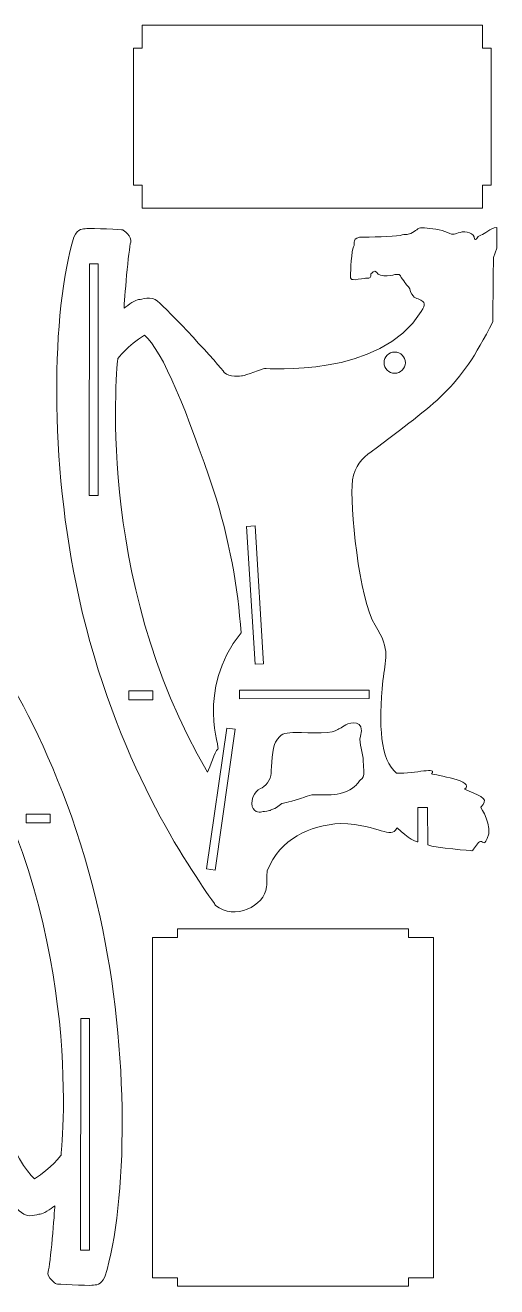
# Model space of a CAD drawing. Header units: centimetres. Extents: x -515 to 516, y -135 to 137.
# Drawn here: x 13.9 to 113.7, y -135.1 to 131.8 of the extents above; entities that cross this region are included whole.
import ezdxf

# ---------------------------------------------------------------- set-up
doc = ezdxf.new("R2010")
doc.units = ezdxf.units.CM
doc.header["$MEASUREMENT"] = 0
doc.layers.add('layer 1', color=7, linetype='Continuous')

msp = doc.modelspace()

# ---------------------------------------------------------------- linework, layer by layer
at = {"layer": 'layer 1', "color": 2, "lineweight": 9}
msp.add_open_spline([(38.65919, 131.84922), (38.65919, 131.84922), (110.6592, 131.84922), (110.6592, 131.84922), (110.6592, 131.84922), (110.6592, 131.84922), (110.6592, 127.0252), (110.6592, 127.0252), (110.6592, 127.0252), (110.6592, 127.0252), (112.45918, 127.0252), (112.45918, 127.0252), (112.45918, 127.0252), (112.45918, 127.0252), (112.45918, 97.97326), (112.45918, 97.97326), (112.45918, 97.97326), (112.45918, 97.97326), (110.6592, 97.97326), (110.6592, 97.97326), (110.6592, 97.97326), (110.6592, 97.97326), (110.6592, 93.14922), (110.6592, 93.14922), (110.6592, 93.14922), (110.6592, 93.14922), (38.65919, 93.14922), (38.65919, 93.14922), (38.65919, 93.14922), (38.65919, 93.14922), (38.65919, 97.97326), (38.65919, 97.97326), (38.65919, 97.97326), (38.65919, 97.97326), (36.85921, 97.97326), (36.85921, 97.97326), (36.85921, 97.97326), (36.85921, 97.97326), (36.85921, 127.0252), (36.85921, 127.0252), (36.85921, 127.0252), (36.85921, 127.0252), (38.65919, 127.0252), (38.65919, 127.0252), (38.65919, 127.0252), (38.65919, 127.0252), (38.65919, 131.84922), (38.65919, 131.84922)], degree=3, knots=[0, 0, 0, 0, 0.076923077, 0.076923077, 0.076923077, 0.076923077, 0.153846154, 0.153846154, 0.153846154, 0.153846154, 0.230769231, 0.230769231, 0.230769231, 0.230769231, 0.307692308, 0.307692308, 0.307692308, 0.307692308, 0.384615385, 0.384615385, 0.384615385, 0.384615385, 0.461538462, 0.461538462, 0.461538462, 0.461538462, 0.538461538, 0.538461538, 0.538461538, 0.538461538, 0.615384615, 0.615384615, 0.615384615, 0.615384615, 0.692307692, 0.692307692, 0.692307692, 0.692307692, 0.769230769, 0.769230769, 0.769230769, 0.769230769, 0.846153846, 0.846153846, 0.846153846, 0.846153846, 1, 1, 1, 1], dxfattribs=at)
at = {"layer": 'layer 1', "color": 250, "lineweight": 9}
for points, knots in [([(113.65648, 89.02901), (113.65648, 89.02901), (113.6466, 84.65169), (113.6466, 84.65169), (113.6466, 84.65169), (113.6466, 84.65169), (112.95546, 82.72017), (112.95546, 82.72017), (112.95546, 82.72017), (112.90668, 78.1664), (112.85791, 73.61262), (112.80912, 69.05887), (112.80912, 69.05887), (105.45576, 54.5252), (101.21307, 52.34313), (87.13113, 41.58817), (87.13113, 41.58817), (85.13757, 40.3252), (83.69246, 38.46744), (83.12569, 35.65688), (83.12569, 35.65688), (82.57043, 30.27546), (84.49017, 10.26517), (87.93673, 4.88128), (87.93673, 4.88128), (91.3833, -0.50258), (90.00216, -2.43365), (89.58552, -6.84918), (89.58552, -6.84918), (88.68942, -16.34576), (88.94572, -23.6599), (92.48062, -26.42252), (92.48062, -26.42252), (96.56439, -26.55137), (101.27234, -25.01775), (99.83968, -26.54892), (99.83968, -26.54892), (100.50783, -26.83564), (109.42137, -28.03257), (106.80894, -29.84247), (106.80894, -29.84247), (111.26079, -31.59941), (111.84676, -31.92784), (110.26399, -33.65166), (110.26399, -33.65166), (110.26399, -33.65166), (112.89798, -37.63728), (111.65643, -40.27104), (111.65643, -40.27104), (110.80154, -42.0845), (110.78538, -40.48333), (109.9878, -40.96443), (109.9878, -40.96443), (109.45361, -41.28663), (108.82525, -42.62585), (108.41616, -42.83919), (108.41616, -42.83919), (108.39508, -42.85017), (100.75824, -42.2507), (99.0502, -41.60752), (99.0502, -41.60752), (99.0502, -41.60752), (99.03062, -33.70556), (99.03062, -33.70556), (99.03062, -33.70556), (99.03062, -33.70556), (96.99667, -33.71846), (96.99667, -33.71846), (96.99667, -33.71846), (96.99667, -33.71846), (96.95747, -40.9368), (96.95747, -40.9368), (96.95747, -40.9368), (96.96595, -41.18515), (94.73254, -40.24082), (92.62564, -37.98133), (92.62564, -37.98133), (92.60176, -38.02086), (92.57782, -38.05909), (92.55384, -38.09597), (92.55384, -38.09597), (91.02111, -40.45334), (89.20226, -37.47906), (80.65996, -37.04367), (80.65996, -37.04367), (73.94856, -37.52665), (67.90911, -40.16622), (65.13603, -47.12855), (65.13603, -47.12855), (64.9057, -47.92799), (65.09949, -49.38431), (64.98024, -50.4799), (64.98024, -50.4799), (64.53326, -54.5861), (58.14664, -57.63713), (54.20657, -54.41427), (54.20657, -54.41427), (54.09245, -54.3209), (54.03566, -54.16833), (53.94629, -54.03985), (53.94629, -54.03985), (48.43271, -46.11463), (33.01866, -24.16909), (25.26257, 10.92654), (25.26257, 10.92654), (18.95114, 39.48528), (19.46597, 71.341), (24.23356, 87.02652), (24.23356, 87.02652), (25.20922, 88.97484), (26.0285, 88.68137), (26.99455, 88.81875), (26.99455, 88.81875), (27.96059, 88.95616), (34.58407, 88.53811), (34.58407, 88.53811), (34.58407, 88.53811), (34.58407, 88.53811), (36.65313, 87.15695), (36.23837, 85.91524), (36.23837, 85.91524), (35.82364, 84.67355), (34.85099, 73.33153), (34.85018, 71.99442), (34.85018, 71.99442), (35.78314, 72.70113), (37.30259, 73.77572), (37.91542, 73.77536), (37.91542, 73.77536), (38.52826, 73.77498), (40.61822, 74.70041), (41.90663, 73.42643), (41.90663, 73.42643), (43.83032, 72.01296), (55.31825, 59.53313), (56.02783, 58.38773), (56.02783, 58.38773), (57.06967, 57.25209), (59.4105, 57.6057), (59.91196, 57.66109), (59.91196, 57.66109), (60.4134, 57.71651), (64.147, 59.16276), (64.537, 59.21822), (64.537, 59.21822), (64.92705, 59.27367), (89.04345, 57.11177), (97.68746, 71.25744), (97.68746, 71.25744), (98.75599, 72.85437), (98.29005, 73.27035), (97.57298, 73.70118), (97.57298, 73.70118), (96.85591, 74.13204), (96.11768, 73.90962), (95.42945, 75.40065), (95.42945, 75.40065), (95.2791, 76.60438), (94.77763, 76.53659), (94.54281, 76.89393), (94.54281, 76.89393), (94.30798, 77.25126), (93.06812, 79.08363), (93.06812, 79.08363), (93.06812, 79.08363), (93.06812, 79.08363), (92.24775, 79.10015), (92.24775, 79.10015), (92.24775, 79.10015), (92.24775, 79.10015), (88.82966, 78.25052), (88.21766, 79.58801), (88.21766, 79.58801), (87.82033, 80.13627), (87.11467, 79.31777), (87.05893, 79.26206), (87.05893, 79.26206), (87.00318, 79.20641), (87.16218, 78.33931), (86.60504, 78.33963), (86.60504, 78.33963), (86.0479, 78.33998), (86.15934, 78.33989), (85.60221, 78.28455), (85.60221, 78.28455), (85.04503, 78.22915), (83.5963, 77.89577), (83.26212, 78.00739), (83.26212, 78.00739), (82.92793, 78.11901), (82.64929, 78.00779), (82.7055, 78.84344), (82.7055, 78.84344), (82.76172, 79.67909), (82.93171, 84.35882), (83.37778, 84.97137), (83.37778, 84.97137), (83.82384, 85.58393), (82.65481, 87.08886), (85.55182, 87.03138), (85.55182, 87.03138), (88.44882, 86.97393), (92.85023, 87.24976), (93.68608, 87.47211), (93.68608, 87.47211), (94.52189, 87.69447), (94.85597, 87.4157), (95.85915, 87.97224), (95.85915, 87.97224), (96.86229, 88.52871), (96.9741, 89.14151), (98.3668, 88.97351), (98.3668, 88.97351), (99.75953, 88.8055), (101.81221, 88.64228), (103.26033, 87.97287), (103.26033, 87.97287), (104.70845, 87.30344), (104.66156, 87.744), (105.88738, 88.02182), (105.88738, 88.02182), (107.1132, 88.29963), (108.93269, 87.98135), (108.96356, 86.598), (108.96356, 86.598), (109.34039, 86.0646), (109.33958, 87.20462), (110.28683, 87.4269), (110.28683, 87.4269), (111.2341, 87.64918), (112.11545, 88.95022), (113.65648, 89.02901)], [0, 0, 0, 0, 0.016949153, 0.016949153, 0.016949153, 0.016949153, 0.033898305, 0.033898305, 0.033898305, 0.033898305, 0.050847458, 0.050847458, 0.050847458, 0.050847458, 0.06779661, 0.06779661, 0.06779661, 0.06779661, 0.084745763, 0.084745763, 0.084745763, 0.084745763, 0.101694915, 0.101694915, 0.101694915, 0.101694915, 0.118644068, 0.118644068, 0.118644068, 0.118644068, 0.13559322, 0.13559322, 0.13559322, 0.13559322, 0.152542373, 0.152542373, 0.152542373, 0.152542373, 0.169491525, 0.169491525, 0.169491525, 0.169491525, 0.186440678, 0.186440678, 0.186440678, 0.186440678, 0.203389831, 0.203389831, 0.203389831, 0.203389831, 0.220338983, 0.220338983, 0.220338983, 0.220338983, 0.237288136, 0.237288136, 0.237288136, 0.237288136, 0.254237288, 0.254237288, 0.254237288, 0.254237288, 0.271186441, 0.271186441, 0.271186441, 0.271186441, 0.288135593, 0.288135593, 0.288135593, 0.288135593, 0.305084746, 0.305084746, 0.305084746, 0.305084746, 0.322033898, 0.322033898, 0.322033898, 0.322033898, 0.338983051, 0.338983051, 0.338983051, 0.338983051, 0.355932203, 0.355932203, 0.355932203, 0.355932203, 0.372881356, 0.372881356, 0.372881356, 0.372881356, 0.389830508, 0.389830508, 0.389830508, 0.389830508, 0.406779661, 0.406779661, 0.406779661, 0.406779661, 0.423728814, 0.423728814, 0.423728814, 0.423728814, 0.440677966, 0.440677966, 0.440677966, 0.440677966, 0.457627119, 0.457627119, 0.457627119, 0.457627119, 0.474576271, 0.474576271, 0.474576271, 0.474576271, 0.491525424, 0.491525424, 0.491525424, 0.491525424, 0.508474576, 0.508474576, 0.508474576, 0.508474576, 0.525423729, 0.525423729, 0.525423729, 0.525423729, 0.542372881, 0.542372881, 0.542372881, 0.542372881, 0.559322034, 0.559322034, 0.559322034, 0.559322034, 0.576271186, 0.576271186, 0.576271186, 0.576271186, 0.593220339, 0.593220339, 0.593220339, 0.593220339, 0.610169492, 0.610169492, 0.610169492, 0.610169492, 0.627118644, 0.627118644, 0.627118644, 0.627118644, 0.644067797, 0.644067797, 0.644067797, 0.644067797, 0.661016949, 0.661016949, 0.661016949, 0.661016949, 0.677966102, 0.677966102, 0.677966102, 0.677966102, 0.694915254, 0.694915254, 0.694915254, 0.694915254, 0.711864407, 0.711864407, 0.711864407, 0.711864407, 0.728813559, 0.728813559, 0.728813559, 0.728813559, 0.745762712, 0.745762712, 0.745762712, 0.745762712, 0.762711864, 0.762711864, 0.762711864, 0.762711864, 0.779661017, 0.779661017, 0.779661017, 0.779661017, 0.796610169, 0.796610169, 0.796610169, 0.796610169, 0.813559322, 0.813559322, 0.813559322, 0.813559322, 0.830508475, 0.830508475, 0.830508475, 0.830508475, 0.847457627, 0.847457627, 0.847457627, 0.847457627, 0.86440678, 0.86440678, 0.86440678, 0.86440678, 0.881355932, 0.881355932, 0.881355932, 0.881355932, 0.898305085, 0.898305085, 0.898305085, 0.898305085, 0.915254237, 0.915254237, 0.915254237, 0.915254237, 0.93220339, 0.93220339, 0.93220339, 0.93220339, 0.949152542, 0.949152542, 0.949152542, 0.949152542, 0.966101695, 0.966101695, 0.966101695, 0.966101695, 1, 1, 1, 1]), ([(29.38682, 81.3807), (29.38682, 81.3807), (29.34391, 32.35097), (29.34391, 32.35097), (29.34391, 32.35097), (29.34391, 32.35097), (27.48991, 32.35259), (27.48991, 32.35259), (27.48991, 32.35259), (27.48991, 32.35259), (27.53282, 81.38234), (27.53282, 81.38234), (27.53282, 81.38234), (27.53282, 81.38234), (29.38682, 81.3807), (29.38682, 81.3807)], [0, 0, 0, 0, 0.2, 0.2, 0.2, 0.2, 0.4, 0.4, 0.4, 0.4, 0.6, 0.6, 0.6, 0.6, 1, 1, 1, 1]), ([(33.52451, 61.29633), (33.52451, 61.29633), (28.15592, 15.10281), (52.48917, -26.19954), (52.48917, -26.19954), (53.10448, -25.12087), (53.90712, -21.92791), (54.6813, -21.3268), (54.6813, -21.3268), (55.4119, -21.57082), (49.81608, -9.0112), (59.57727, 3.30107), (59.57727, 3.30107), (58.95339, 12.60131), (57.07228, 23.40509), (53.74982, 33.42915), (53.74982, 33.42915), (48.44084, 49.44686), (42.95155, 63.17978), (39.12998, 66.2864), (39.12998, 66.2864), (35.57957, 64.05555), (33.52451, 61.29633), (33.52451, 61.29633)], [0, 0, 0, 0, 0.142857143, 0.142857143, 0.142857143, 0.142857143, 0.285714286, 0.285714286, 0.285714286, 0.285714286, 0.428571429, 0.428571429, 0.428571429, 0.428571429, 0.571428571, 0.571428571, 0.571428571, 0.571428571, 0.714285714, 0.714285714, 0.714285714, 0.714285714, 1, 1, 1, 1]), ([(94.32807, 60.43536), (94.32699, 59.19271), (93.31873, 58.18622), (92.0761, 58.18732), (92.0761, 58.18732), (90.83346, 58.18842), (89.82697, 59.19665), (89.82807, 60.43928), (89.82807, 60.43928), (89.82915, 61.68193), (90.8374, 62.68842), (92.08003, 62.68732), (92.08003, 62.68732), (93.32268, 62.68624), (94.32916, 61.67801), (94.32807, 60.43536)], [0, 0, 0, 0, 0.2, 0.2, 0.2, 0.2, 0.4, 0.4, 0.4, 0.4, 0.6, 0.6, 0.6, 0.6, 1, 1, 1, 1]), ([(60.75747, 25.80363), (60.75747, 25.80363), (62.55414, 25.91282), (62.55414, 25.91282), (62.55414, 25.91282), (62.55414, 25.91282), (64.32718, -3.26529), (64.32718, -3.26529), (64.32718, -3.26529), (64.32718, -3.26529), (62.53051, -3.37446), (62.53051, -3.37446), (62.53051, -3.37446), (62.53051, -3.37446), (60.75747, 25.80363), (60.75747, 25.80363)], [0, 0, 0, 0, 0.2, 0.2, 0.2, 0.2, 0.4, 0.4, 0.4, 0.4, 0.6, 0.6, 0.6, 0.6, 1, 1, 1, 1]), ([(-58.62318, -135.00041), (-58.62318, -135.00041), (-58.61329, -130.6231), (-58.61329, -130.6231), (-58.61329, -130.6231), (-58.61329, -130.6231), (-57.92215, -128.69157), (-57.92215, -128.69157), (-57.92215, -128.69157), (-57.87337, -124.13781), (-57.82461, -119.58402), (-57.77581, -115.03027), (-57.77581, -115.03027), (-50.42245, -100.49661), (-46.17976, -98.31454), (-32.09782, -87.55958), (-32.09782, -87.55958), (-30.10426, -86.29661), (-28.65915, -84.43884), (-28.09238, -81.62829), (-28.09238, -81.62829), (-27.53712, -76.24686), (-29.45686, -56.23657), (-32.90342, -50.85268), (-32.90342, -50.85268), (-36.34999, -45.46883), (-34.96885, -43.53775), (-34.55221, -39.12222), (-34.55221, -39.12222), (-33.65611, -29.62564), (-33.91241, -22.3115), (-37.44731, -19.54888), (-37.44731, -19.54888), (-41.53108, -19.42004), (-46.23903, -20.95366), (-44.80637, -19.42249), (-44.80637, -19.42249), (-45.47452, -19.13576), (-54.38806, -17.93884), (-51.77563, -16.12894), (-51.77563, -16.12894), (-56.22748, -14.37199), (-56.81346, -14.04356), (-55.23068, -12.31974), (-55.23068, -12.31974), (-55.23068, -12.31974), (-57.86467, -8.33413), (-56.62312, -5.70037), (-56.62312, -5.70037), (-55.76823, -3.8869), (-55.75207, -5.48807), (-54.95449, -5.00697), (-54.95449, -5.00697), (-54.4203, -4.68477), (-53.79194, -3.34555), (-53.38285, -3.13222), (-53.38285, -3.13222), (-53.36178, -3.12124), (-45.72493, -3.72071), (-44.01689, -4.36388), (-44.01689, -4.36388), (-44.01689, -4.36388), (-43.99731, -12.26585), (-43.99731, -12.26585), (-43.99731, -12.26585), (-43.99731, -12.26585), (-41.96336, -12.25294), (-41.96336, -12.25294), (-41.96336, -12.25294), (-41.96336, -12.25294), (-41.92416, -5.0346), (-41.92416, -5.0346), (-41.92416, -5.0346), (-41.93264, -4.78625), (-39.69923, -5.73059), (-37.59233, -7.99007), (-37.59233, -7.99007), (-37.56845, -7.95055), (-37.54451, -7.91231), (-37.52053, -7.87543), (-37.52053, -7.87543), (-35.9878, -5.51806), (-34.16895, -8.49235), (-25.62665, -8.92773), (-25.62665, -8.92773), (-18.91525, -8.44475), (-12.8758, -5.80518), (-10.10272, 1.15715), (-10.10272, 1.15715), (-9.87239, 1.95658), (-10.06618, 3.41291), (-9.94693, 4.5085), (-9.94693, 4.5085), (-9.49995, 8.61469), (-3.11333, 11.66573), (0.82674, 8.44286), (0.82674, 8.44286), (0.94086, 8.3495), (0.99765, 8.19693), (1.08702, 8.06845), (1.08702, 8.06845), (6.6006, 0.14323), (22.01465, -21.80232), (29.77074, -56.89794), (29.77074, -56.89794), (36.08217, -85.45669), (35.56733, -117.3124), (30.79975, -132.99793), (30.79975, -132.99793), (29.82409, -134.94625), (29.0048, -134.65278), (28.03876, -134.79015), (28.03876, -134.79015), (27.07272, -134.92756), (20.44924, -134.50951), (20.44924, -134.50951), (20.44924, -134.50951), (20.44924, -134.50951), (18.38018, -133.12836), (18.79493, -131.88664), (18.79493, -131.88664), (19.20967, -130.64495), (20.18232, -119.30293), (20.18313, -117.96582), (20.18313, -117.96582), (19.25017, -118.67254), (17.73072, -119.74712), (17.11789, -119.74676), (17.11789, -119.74676), (16.50505, -119.74638), (14.41508, -120.67182), (13.12668, -119.39783), (13.12668, -119.39783), (11.20298, -117.98436), (-0.28494, -105.50453), (-0.99452, -104.35914), (-0.99452, -104.35914), (-2.03636, -103.2235), (-4.37719, -103.57711), (-4.87865, -103.63249), (-4.87865, -103.63249), (-5.38009, -103.68792), (-9.11369, -105.13416), (-9.50369, -105.18962), (-9.50369, -105.18962), (-9.89374, -105.24508), (-34.01014, -103.08317), (-42.65415, -117.22885), (-42.65415, -117.22885), (-43.72268, -118.82577), (-43.25674, -119.24175), (-42.53967, -119.67258), (-42.53967, -119.67258), (-41.8226, -120.10345), (-41.08437, -119.88102), (-40.39614, -121.37205), (-40.39614, -121.37205), (-40.24579, -122.57578), (-39.74432, -122.508), (-39.5095, -122.86533), (-39.5095, -122.86533), (-39.27467, -123.22267), (-38.03481, -125.05503), (-38.03481, -125.05503), (-38.03481, -125.05503), (-38.03481, -125.05503), (-37.21444, -125.07156), (-37.21444, -125.07156), (-37.21444, -125.07156), (-37.21444, -125.07156), (-33.79635, -124.22192), (-33.18435, -125.55941), (-33.18435, -125.55941), (-32.78702, -126.10767), (-32.08136, -125.28918), (-32.02562, -125.23347), (-32.02562, -125.23347), (-31.96987, -125.17781), (-32.12887, -124.31071), (-31.57173, -124.31104), (-31.57173, -124.31104), (-31.01459, -124.31138), (-31.12603, -124.31129), (-30.5689, -124.25596), (-30.5689, -124.25596), (-30.01172, -124.20055), (-28.56299, -123.86718), (-28.22881, -123.97879), (-28.22881, -123.97879), (-27.89462, -124.09041), (-27.61598, -123.97919), (-27.67219, -124.81484), (-27.67219, -124.81484), (-27.72841, -125.65049), (-27.8984, -130.33022), (-28.34447, -130.94278), (-28.34447, -130.94278), (-28.79053, -131.55534), (-27.6215, -133.06026), (-30.51851, -133.00279), (-30.51851, -133.00279), (-33.41551, -132.94533), (-37.81692, -133.22116), (-38.65277, -133.44352), (-38.65277, -133.44352), (-39.48858, -133.66587), (-39.82266, -133.38711), (-40.82584, -133.94365), (-40.82584, -133.94365), (-41.82898, -134.50012), (-41.94079, -135.11291), (-43.33349, -134.94492), (-43.33349, -134.94492), (-44.72622, -134.7769), (-46.7789, -134.61368), (-48.22702, -133.94428), (-48.22702, -133.94428), (-49.67514, -133.27484), (-49.62825, -133.71541), (-50.85407, -133.99322), (-50.85407, -133.99322), (-52.07989, -134.27103), (-53.89938, -133.95276), (-53.93025, -132.5694), (-53.93025, -132.5694), (-54.30708, -132.03601), (-54.30627, -133.17602), (-55.25352, -133.3983), (-55.25352, -133.3983), (-56.20079, -133.62058), (-57.08214, -134.92162), (-58.62318, -135.00041)], [0, 0, 0, 0, 0.016949153, 0.016949153, 0.016949153, 0.016949153, 0.033898305, 0.033898305, 0.033898305, 0.033898305, 0.050847458, 0.050847458, 0.050847458, 0.050847458, 0.06779661, 0.06779661, 0.06779661, 0.06779661, 0.084745763, 0.084745763, 0.084745763, 0.084745763, 0.101694915, 0.101694915, 0.101694915, 0.101694915, 0.118644068, 0.118644068, 0.118644068, 0.118644068, 0.13559322, 0.13559322, 0.13559322, 0.13559322, 0.152542373, 0.152542373, 0.152542373, 0.152542373, 0.169491525, 0.169491525, 0.169491525, 0.169491525, 0.186440678, 0.186440678, 0.186440678, 0.186440678, 0.203389831, 0.203389831, 0.203389831, 0.203389831, 0.220338983, 0.220338983, 0.220338983, 0.220338983, 0.237288136, 0.237288136, 0.237288136, 0.237288136, 0.254237288, 0.254237288, 0.254237288, 0.254237288, 0.271186441, 0.271186441, 0.271186441, 0.271186441, 0.288135593, 0.288135593, 0.288135593, 0.288135593, 0.305084746, 0.305084746, 0.305084746, 0.305084746, 0.322033898, 0.322033898, 0.322033898, 0.322033898, 0.338983051, 0.338983051, 0.338983051, 0.338983051, 0.355932203, 0.355932203, 0.355932203, 0.355932203, 0.372881356, 0.372881356, 0.372881356, 0.372881356, 0.389830508, 0.389830508, 0.389830508, 0.389830508, 0.406779661, 0.406779661, 0.406779661, 0.406779661, 0.423728814, 0.423728814, 0.423728814, 0.423728814, 0.440677966, 0.440677966, 0.440677966, 0.440677966, 0.457627119, 0.457627119, 0.457627119, 0.457627119, 0.474576271, 0.474576271, 0.474576271, 0.474576271, 0.491525424, 0.491525424, 0.491525424, 0.491525424, 0.508474576, 0.508474576, 0.508474576, 0.508474576, 0.525423729, 0.525423729, 0.525423729, 0.525423729, 0.542372881, 0.542372881, 0.542372881, 0.542372881, 0.559322034, 0.559322034, 0.559322034, 0.559322034, 0.576271186, 0.576271186, 0.576271186, 0.576271186, 0.593220339, 0.593220339, 0.593220339, 0.593220339, 0.610169492, 0.610169492, 0.610169492, 0.610169492, 0.627118644, 0.627118644, 0.627118644, 0.627118644, 0.644067797, 0.644067797, 0.644067797, 0.644067797, 0.661016949, 0.661016949, 0.661016949, 0.661016949, 0.677966102, 0.677966102, 0.677966102, 0.677966102, 0.694915254, 0.694915254, 0.694915254, 0.694915254, 0.711864407, 0.711864407, 0.711864407, 0.711864407, 0.728813559, 0.728813559, 0.728813559, 0.728813559, 0.745762712, 0.745762712, 0.745762712, 0.745762712, 0.762711864, 0.762711864, 0.762711864, 0.762711864, 0.779661017, 0.779661017, 0.779661017, 0.779661017, 0.796610169, 0.796610169, 0.796610169, 0.796610169, 0.813559322, 0.813559322, 0.813559322, 0.813559322, 0.830508475, 0.830508475, 0.830508475, 0.830508475, 0.847457627, 0.847457627, 0.847457627, 0.847457627, 0.86440678, 0.86440678, 0.86440678, 0.86440678, 0.881355932, 0.881355932, 0.881355932, 0.881355932, 0.898305085, 0.898305085, 0.898305085, 0.898305085, 0.915254237, 0.915254237, 0.915254237, 0.915254237, 0.93220339, 0.93220339, 0.93220339, 0.93220339, 0.949152542, 0.949152542, 0.949152542, 0.949152542, 0.966101695, 0.966101695, 0.966101695, 0.966101695, 1, 1, 1, 1]), ([(35.81762, -9.01897), (35.81762, -9.01897), (40.91893, -9.02331), (40.91893, -9.02331), (40.91893, -9.02331), (40.91893, -9.02331), (40.91729, -10.87729), (40.91729, -10.87729), (40.91729, -10.87729), (40.91729, -10.87729), (35.816, -10.87297), (35.816, -10.87297), (35.816, -10.87297), (35.816, -10.87297), (35.81762, -9.01897), (35.81762, -9.01897)], [0, 0, 0, 0, 0.2, 0.2, 0.2, 0.2, 0.4, 0.4, 0.4, 0.4, 0.6, 0.6, 0.6, 0.6, 1, 1, 1, 1]), ([(59.27091, -8.88142), (59.27091, -8.88142), (59.26934, -10.6814), (59.26934, -10.6814), (59.26934, -10.6814), (59.26934, -10.6814), (86.63962, -10.65483), (86.63962, -10.65483), (86.63962, -10.65483), (86.63962, -10.65483), (86.6412, -8.85485), (86.6412, -8.85485), (86.6412, -8.85485), (86.6412, -8.85485), (59.27091, -8.88142), (59.27091, -8.88142)], [0, 0, 0, 0, 0.2, 0.2, 0.2, 0.2, 0.4, 0.4, 0.4, 0.4, 0.6, 0.6, 0.6, 0.6, 1, 1, 1, 1]), ([(79.51367, -17.49046), (80.3027, -16.99162), (80.58346, -16.9607), (81.76002, -16.18223), (81.76002, -16.18223), (82.64641, -15.59576), (85.88738, -15.04107), (84.84734, -18.60941), (84.84734, -18.60941), (84.36795, -20.25401), (85.4255, -21.91997), (85.42422, -24.04057), (85.42422, -24.04057), (85.42332, -25.49275), (86.01999, -27.10136), (84.78378, -27.92376), (84.78378, -27.92376), (84.29838, -28.24666), (84.28853, -28.94809), (82.55486, -29.93548), (82.55486, -29.93548), (78.94593, -31.99097), (75.53994, -30.25658), (73.12099, -31.45295), (73.12099, -31.45295), (72.78482, -31.61923), (69.32608, -32.69433), (68.8668, -32.69406), (68.8668, -32.69406), (67.90146, -32.69345), (67.43594, -33.74276), (66.29245, -34.02653), (66.29245, -34.02653), (65.57431, -34.20479), (66.0467, -34.39161), (64.51765, -34.5238), (64.51765, -34.5238), (63.83432, -34.58288), (62.97169, -35.0597), (62.12941, -33.9379), (62.12941, -33.9379), (61.28388, -32.81173), (62.34646, -30.05012), (63.72583, -29.67696), (63.72583, -29.67696), (64.55599, -29.45237), (65.99616, -27.68868), (65.95542, -26.47096), (65.95542, -26.47096), (65.91165, -25.16143), (66.22391, -20.90745), (66.88554, -19.8464), (66.88554, -19.8464), (68.09211, -17.91151), (68.58817, -17.98457), (70.54306, -17.82709), (70.54306, -17.82709), (71.87764, -17.71961), (78.37557, -18.20995), (79.51367, -17.49046)], [0, 0, 0, 0, 0.0625, 0.0625, 0.0625, 0.0625, 0.125, 0.125, 0.125, 0.125, 0.1875, 0.1875, 0.1875, 0.1875, 0.25, 0.25, 0.25, 0.25, 0.3125, 0.3125, 0.3125, 0.3125, 0.375, 0.375, 0.375, 0.375, 0.4375, 0.4375, 0.4375, 0.4375, 0.5, 0.5, 0.5, 0.5, 0.5625, 0.5625, 0.5625, 0.5625, 0.625, 0.625, 0.625, 0.625, 0.6875, 0.6875, 0.6875, 0.6875, 0.75, 0.75, 0.75, 0.75, 0.8125, 0.8125, 0.8125, 0.8125, 0.875, 0.875, 0.875, 0.875, 1, 1, 1, 1]), ([(56.56864, -16.87835), (56.56864, -16.87835), (58.35039, -17.13377), (58.35039, -17.13377), (58.35039, -17.13377), (58.35039, -17.13377), (54.08061, -46.91894), (54.08061, -46.91894), (54.08061, -46.91894), (54.08061, -46.91894), (52.29884, -46.66349), (52.29884, -46.66349), (52.29884, -46.66349), (52.29884, -46.66349), (56.56864, -16.87835), (56.56864, -16.87835)], [0, 0, 0, 0, 0.2, 0.2, 0.2, 0.2, 0.4, 0.4, 0.4, 0.4, 0.6, 0.6, 0.6, 0.6, 1, 1, 1, 1]), ([(21.50879, -107.26774), (21.50879, -107.26774), (26.87738, -61.07421), (2.54414, -19.77187), (2.54414, -19.77187), (1.92883, -20.85053), (1.12619, -24.0435), (0.35201, -24.64461), (0.35201, -24.64461), (-0.37859, -24.40058), (5.21723, -36.96021), (-4.54396, -49.27248), (-4.54396, -49.27248), (-3.92008, -58.57272), (-2.03897, -69.3765), (1.28349, -79.40055), (1.28349, -79.40055), (6.59246, -95.41827), (12.08176, -109.15119), (15.90332, -112.25781), (15.90332, -112.25781), (19.45373, -110.02696), (21.50879, -107.26774), (21.50879, -107.26774)], [0, 0, 0, 0, 0.142857143, 0.142857143, 0.142857143, 0.142857143, 0.285714286, 0.285714286, 0.285714286, 0.285714286, 0.428571429, 0.428571429, 0.428571429, 0.428571429, 0.571428571, 0.571428571, 0.571428571, 0.571428571, 0.714285714, 0.714285714, 0.714285714, 0.714285714, 1, 1, 1, 1]), ([(19.21568, -36.95243), (19.21568, -36.95243), (14.11438, -36.94809), (14.11438, -36.94809), (14.11438, -36.94809), (14.11438, -36.94809), (14.11601, -35.09411), (14.11601, -35.09411), (14.11601, -35.09411), (14.11601, -35.09411), (19.2173, -35.09843), (19.2173, -35.09843), (19.2173, -35.09843), (19.2173, -35.09843), (19.21568, -36.95243), (19.21568, -36.95243)], [0, 0, 0, 0, 0.2, 0.2, 0.2, 0.2, 0.4, 0.4, 0.4, 0.4, 0.6, 0.6, 0.6, 0.6, 1, 1, 1, 1]), ([(25.64649, -127.3521), (25.64649, -127.3521), (25.6894, -78.32237), (25.6894, -78.32237), (25.6894, -78.32237), (25.6894, -78.32237), (27.5434, -78.32399), (27.5434, -78.32399), (27.5434, -78.32399), (27.5434, -78.32399), (27.50049, -127.35374), (27.50049, -127.35374), (27.50049, -127.35374), (27.50049, -127.35374), (25.64649, -127.3521), (25.64649, -127.3521)], [0, 0, 0, 0, 0.2, 0.2, 0.2, 0.2, 0.4, 0.4, 0.4, 0.4, 0.6, 0.6, 0.6, 0.6, 1, 1, 1, 1])]:
    msp.add_open_spline(points, degree=3, knots=knots, dxfattribs=at)
at = {"layer": 'layer 1', "color": 231, "lineweight": 9}
msp.add_open_spline([(40.86835, -133.20041), (40.86835, -133.20041), (40.86835, -61.20041), (40.86835, -61.20041), (40.86835, -61.20041), (40.86835, -61.20041), (46.17038, -61.20041), (46.17038, -61.20041), (46.17038, -61.20041), (46.17038, -61.20041), (46.17038, -59.40041), (46.17038, -59.40041), (46.17038, -59.40041), (46.17038, -59.40041), (94.96615, -59.40041), (94.96615, -59.40041), (94.96615, -59.40041), (94.96615, -59.40041), (94.96615, -61.20041), (94.96615, -61.20041), (94.96615, -61.20041), (94.96615, -61.20041), (100.26835, -61.20041), (100.26835, -61.20041), (100.26835, -61.20041), (100.26835, -61.20041), (100.26835, -133.20041), (100.26835, -133.20041), (100.26835, -133.20041), (100.26835, -133.20041), (94.96615, -133.20041), (94.96615, -133.20041), (94.96615, -133.20041), (94.96615, -133.20041), (94.96615, -135.00041), (94.96615, -135.00041), (94.96615, -135.00041), (94.96615, -135.00041), (46.17038, -135.00041), (46.17038, -135.00041), (46.17038, -135.00041), (46.17038, -135.00041), (46.17038, -133.20041), (46.17038, -133.20041), (46.17038, -133.20041), (46.17038, -133.20041), (40.86835, -133.20041), (40.86835, -133.20041)], degree=3, knots=[0, 0, 0, 0, 0.076923077, 0.076923077, 0.076923077, 0.076923077, 0.153846154, 0.153846154, 0.153846154, 0.153846154, 0.230769231, 0.230769231, 0.230769231, 0.230769231, 0.307692308, 0.307692308, 0.307692308, 0.307692308, 0.384615385, 0.384615385, 0.384615385, 0.384615385, 0.461538462, 0.461538462, 0.461538462, 0.461538462, 0.538461538, 0.538461538, 0.538461538, 0.538461538, 0.615384615, 0.615384615, 0.615384615, 0.615384615, 0.692307692, 0.692307692, 0.692307692, 0.692307692, 0.769230769, 0.769230769, 0.769230769, 0.769230769, 0.846153846, 0.846153846, 0.846153846, 0.846153846, 1, 1, 1, 1], dxfattribs=at)

doc.saveas('drawing.dxf')
